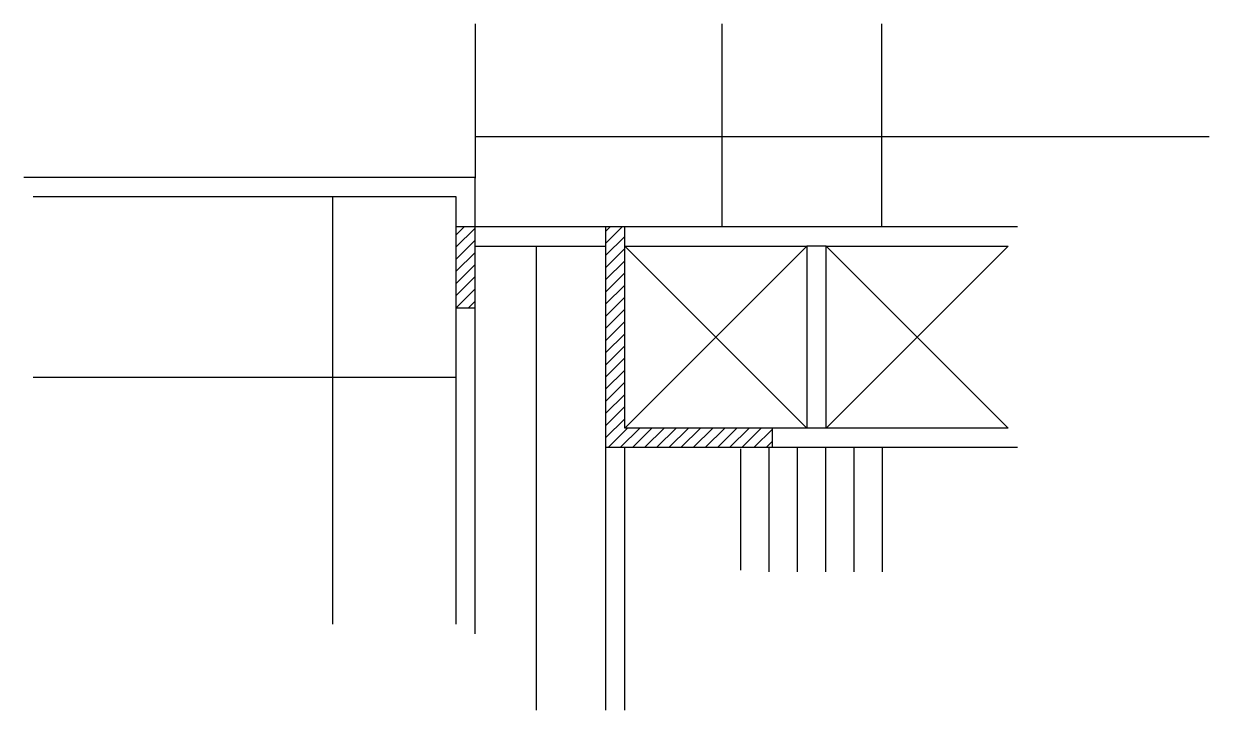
# Model space of a CAD drawing. Header units: metres. Extents: x 5810 to 6983, y 1601 to 2280.
import ezdxf

# ---------------------------------------------------------------- set-up
doc = ezdxf.new("R2010")
doc.units = ezdxf.units.M
for name, color, linetype in [('1', 7, 'Continuous'), ('3', 7, 'Continuous'), ('7', 7, 'Continuous'), ('9', 7, 'Continuous'), ('Painéis', 7, 'Continuous')]:
    doc.layers.add(name, color=color, linetype=linetype)

msp = doc.modelspace()

# ---------------------------------------------------------------- linework, layer by layer
at = {"layer": '1', "color": 7, "lineweight": 25}
for p, q in [((6404.5, 1880), (6584.5, 2060)), ((6404.5, 2060), (6584.5, 1880)), ((6603.5, 1880), (6783.5, 2060)), ((6603.5, 2060), (6783.5, 1880))]:
    msp.add_line(p, q, dxfattribs=at)
at = {"layer": '3', "color": 7, "lineweight": 25}
for p, q in [((6237.5, 2070.9), (6245.6, 2079)), ((6237.5, 2058.9), (6256.5, 2077.9)), ((6385.5, 2062.6), (6401.9, 2079)), ((6385.5, 2074.6), (6389.9, 2079)), ((6237.5, 2046.8), (6256.5, 2065.8)), ((6385.5, 2050.6), (6404.5, 2069.6)), ((6237.5, 2034.8), (6256.5, 2053.8)), ((6385.5, 2038.6), (6404.5, 2057.6)), ((6237.5, 2022.8), (6256.5, 2041.8)), ((6385.5, 2026.5), (6404.5, 2045.5)), ((6237.5, 2010.8), (6256.5, 2029.8)), ((6385.5, 2014.5), (6404.5, 2033.5)), ((6237.8, 1999), (6256.5, 2017.8)), ((6385.5, 2002.5), (6404.5, 2021.5)), ((6249.8, 1999), (6256.5, 2005.7)), ((6385.5, 1990.5), (6404.5, 2009.5)), ((6385.5, 1978.5), (6404.5, 1997.5)), ((6385.5, 1966.4), (6404.5, 1985.4)), ((6385.5, 1954.4), (6404.5, 1973.4)), ((6385.5, 1942.4), (6404.5, 1961.4)), ((6385.5, 1930.4), (6404.5, 1949.4)), ((6385.5, 1918.4), (6404.5, 1937.4)), ((6385.5, 1906.3), (6404.5, 1925.3)), ((6385.5, 1894.3), (6404.5, 1913.3)), ((6385.5, 1882.3), (6404.5, 1901.3)), ((6385.5, 1870.3), (6404.5, 1889.3)), ((6388.3, 1861), (6407.3, 1880)), ((6400.3, 1861), (6419.3, 1880)), ((6412.3, 1861), (6431.3, 1880)), ((6424.3, 1861), (6443.3, 1880)), ((6436.3, 1861), (6455.3, 1880)), ((6448.4, 1861), (6467.4, 1880)), ((6460.4, 1861), (6479.4, 1880)), ((6472.4, 1861), (6491.4, 1880)), ((6484.4, 1861), (6503.4, 1880)), ((6496.4, 1861), (6515.4, 1880)), ((6508.5, 1861), (6527.5, 1880)), ((6520.5, 1861), (6539.5, 1880)), ((6532.5, 1861), (6550.5, 1879)), ((6544.5, 1861), (6550.5, 1867))]:
    msp.add_line(p, q, dxfattribs=at)
for points in [[(6256.5, 2128), (5810, 2128)], [(6256.5, 2079), (6256.5, 2128)], [(5819.5, 2109), (6237.5, 2109)], [(6237.5, 2109), (6237.5, 2079)], [(6385.5, 2079), (6256.5, 2079)], [(6594, 2079), (6404.5, 2079)], [(6793, 2079), (6594, 2079)], [(6256.5, 2060), (6385.5, 2060)], [(6404.5, 2060), (6584.5, 2060)], [(6584.5, 2060), (6584.5, 1880)], [(6603.5, 2060), (6584.5, 2060)], [(6603.5, 2060), (6783.5, 2060)], [(6603.5, 1880), (6603.5, 2060)], [(6237.5, 1999), (6237.5, 1686)], [(6256.5, 1676.5), (6256.5, 1999)], [(6584.5, 1880), (6550.5, 1880)], [(6603.5, 1880), (6584.5, 1880)], [(6783.5, 1880), (6603.5, 1880)], [(6385.5, 1861), (6385.5, 1601)], [(6404.5, 1601), (6404.5, 1861)], [(6550.5, 1861), (6594, 1861)], [(6594, 1861), (6793, 1861)]]:
    msp.add_lwpolyline(points, dxfattribs=at)
at = {"layer": '7', "color": 7, "lineweight": 25}
for points in [[(6237.5, 1999), (6256.5, 1999), (6256.5, 2079), (6237.5, 2079), (6237.5, 1999)], [(6385.5, 1861), (6550.5, 1861), (6550.5, 1880), (6404.5, 1880), (6404.5, 2079), (6385.5, 2079), (6385.5, 1861)]]:
    msp.add_lwpolyline(points, dxfattribs=at)
at = {"layer": '9', "color": 7, "lineweight": 25}
for p, q in [((6519, 1859.5), (6519, 1739.5)), ((6547, 1861), (6547, 1738)), ((6575, 1861), (6575, 1738)), ((6603, 1861), (6603, 1738)), ((6631, 1861), (6631, 1738)), ((6659, 1861), (6659, 1738))]:
    msp.add_line(p, q, dxfattribs=at)
at = {"layer": 'Painéis', "color": 7, "lineweight": 25}
for p, q in [((6256.5, 2280), (6256.5, 2127.1)), ((6500.5, 2280), (6500.5, 2079)), ((6658.5, 2280), (6658.5, 2079)), ((6256.5, 2168.5), (6982.5, 2168.5)), ((6115.5, 2109), (6115.5, 1686)), ((6317, 2059.9), (6317, 1600.9)), ((6237.4, 1930), (5819.4, 1930))]:
    msp.add_line(p, q, dxfattribs=at)

doc.saveas('drawing.dxf')
